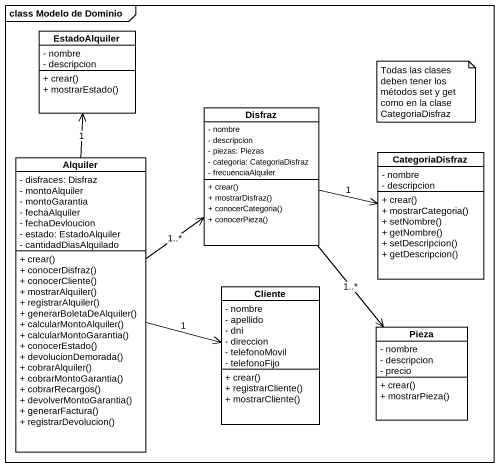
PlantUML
@startuml
mainframe class Modelo de Dominio
hide circle
hide empty members
skinparam classAttributeIconSize 0
class EstadoAlquiler {
  - nombre
  - descripcion
  + crear()
  + mostrarEstado()
}
class Disfraz {
  - nombre
  - descripcion
  - piezas: Piezas
  - categoria: CategoriaDisfraz
  - frecuenciaAlquiler
  + crear()
  + mostrarDisfraz()
  + conocerCategoria()
  + conocerPieza()
}
class Alquiler {
  - disfraces: Disfraz
  - montoAlquiler
  - montoGarantia
  - fechaAlquiler
  - fechaDevloucion
  - estado: EstadoAlquiler
  - cantidadDiasAlquilado
  + crear()
  + conocerDisfraz()
  + conocerCliente()
  + mostrarAlquiler()
  + registrarAlquiler()
  + generarBoletaDeAlquiler()
  + calcularMontoAlquiler()
  + calcularMontoGarantia()
  + conocerEstado()
  + devolucionDemorada()
  + cobrarAlquiler()
  + cobrarMontoGarantia()
  + cobrarRecargos()
  + devolverMontoGarantia()
  + generarFactura()
  + registrarDevolucion()
}
class CategoriaDisfraz {
  - nombre
  - descripcion
  + crear()
  + mostrarCategoria()
  + setNombre()
  + getNombre()
  + setDescripcion()
  + getDescripcion()
}
class Cliente {
  - nombre
  - apellido
  - dni
  - direccion
  - telefonoMovil
  - telefonoFijo
  + crear()
  + registrarCliente()
  + mostrarCliente()
}
class Pieza {
  - nombre
  - descripcion
  - precio
  + crear()
  + mostrarPieza()
}
Disfraz -right-> CategoriaDisfraz : 1
Disfraz --> Pieza : 1..*
Alquiler -up-> EstadoAlquiler : 1
Alquiler -up-> Disfraz : 1..*
Alquiler -right-> Cliente : 1
note as N1
  Todas las clases deben tener los métodos set y get como en la clase CategoriaDisfraz
end note
@enduml
